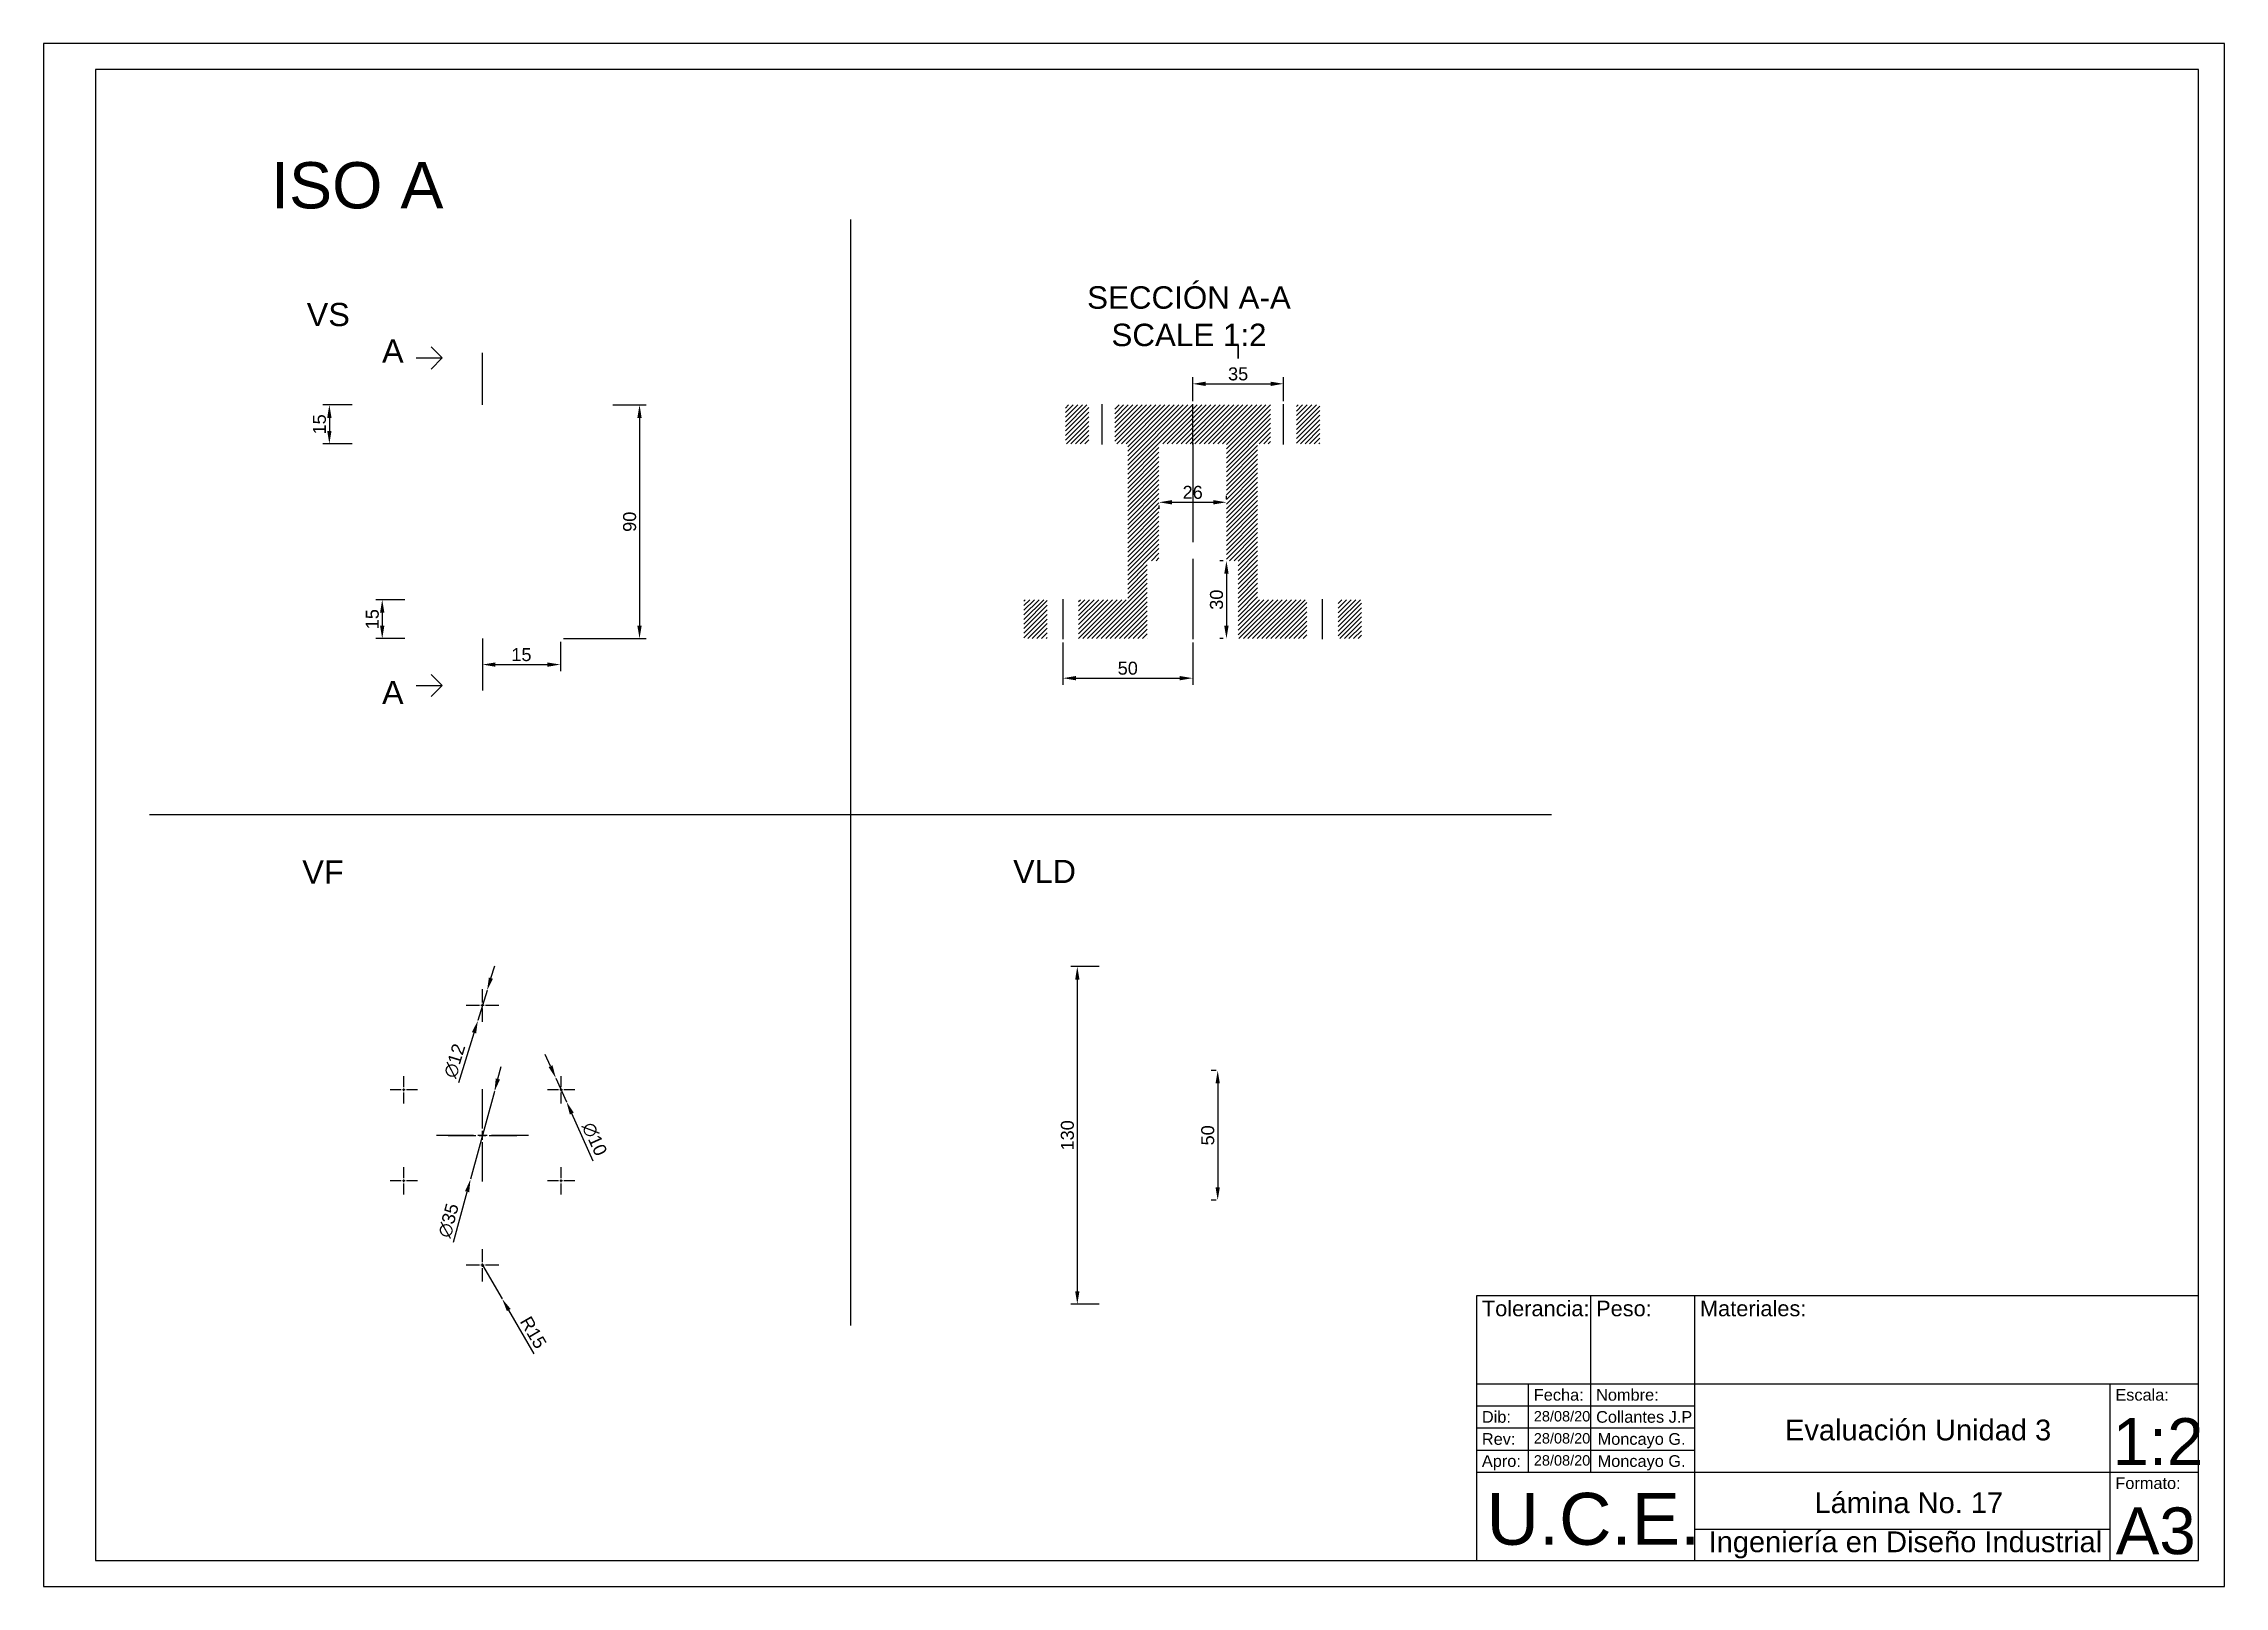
# Paper-space layout 'Presentación' of a CAD drawing. Header units: inches, sheet in millimetres. Extents: x 0 to 420, y 0 to 297.
import ezdxf

# ---------------------------------------------------------------- set-up
doc = ezdxf.new("R2010")
doc.units = ezdxf.units.IN
doc.header["$MEASUREMENT"] = 0
doc.linetypes.add('CENTER2', pattern=[28.575, 19.05, -3.175, 3.175, -3.175])
for name, color, linetype, lineweight in [('Cotas', 172, 'Continuous', 9), ('MD_Anotación', 7, 'Continuous', 25), ('MD_Sombreado', 7, 'Continuous', 25)]:
    doc.layers.add(name, color=color, linetype=linetype, lineweight=lineweight)
doc.styles.get("Standard").update_dxf_attribs({"font": 'arial.ttf'})
doc.dimstyles.new('ISO-25', dxfattribs={"dimtxt": 2.5, "dimasz": 2.5, "dimexe": 1.25, "dimexo": 0.625, "dimtad": 1, "dimdec": 3, "dimtxsty": 'Standard', "dimcen": 2.5, "dimadec": 0, "dimazin": 0, "dimtfac": 1, "dimtdec": 3, "dimtmove": 0, "dimatfit": 3, "dimfxl": 1, "dimarcsym": 0})

# ---------------------------------------------------------------- blocks, each defined once
blk = doc.blocks.new('*D11')
at = {"layer": 'Cotas', "color": 0, "lineweight": -2, "transparency": 16777216}
for p, q in [((109.65, 227.45), (116.02, 227.45)), ((114.77, 224.95), (114.77, 184.95)), ((100.15, 182.45), (116.02, 182.45))]:
    blk.add_line(p, q, dxfattribs=at)
at = {"layer": 'Cotas', "color": 0, "transparency": 16777216}
for points in [[(114.35, 224.95), (115.18, 224.95), (114.77, 227.45)], [(114.35, 184.95), (115.18, 184.95), (114.77, 182.45)]]:
    blk.add_solid(points, dxfattribs=at)
at = {"layer": 'Defpoints', "color": 0, "transparency": 16777216}
for p in [(109.02, 227.45), (99.52, 182.45), (114.77, 182.45)]:
    blk.add_point(p, dxfattribs=at)
at = {"layer": 'Cotas', "color": 0, "transparency": 16777216, "insert": (112.87, 204.95), "char_height": 2.5, "attachment_point": 5, "rotation": 90}
blk.add_mtext('90', dxfattribs=at)
blk = doc.blocks.new('*D12')
at = {"layer": 'Cotas', "color": 0, "lineweight": -2, "transparency": 16777216}
for p, q in [((59.4, 227.45), (53.78, 227.45)), ((55.03, 224.95), (55.03, 222.45)), ((59.4, 219.95), (53.78, 219.95))]:
    blk.add_line(p, q, dxfattribs=at)
at = {"layer": 'Cotas', "color": 0, "transparency": 16777216}
for points in [[(54.62, 224.95), (55.45, 224.95), (55.03, 227.45)], [(54.62, 222.45), (55.45, 222.45), (55.03, 219.95)]]:
    blk.add_solid(points, dxfattribs=at)
at = {"layer": 'Defpoints', "color": 0, "transparency": 16777216}
for p in [(60.02, 227.45), (55.03, 219.95), (60.02, 219.95)]:
    blk.add_point(p, dxfattribs=at)
at = {"layer": 'Cotas', "color": 0, "transparency": 16777216, "insert": (53.13, 223.7), "char_height": 2.5, "attachment_point": 5, "rotation": 90}
blk.add_mtext('15', dxfattribs=at)
blk = doc.blocks.new('*D13')
at = {"layer": 'Cotas', "color": 0, "lineweight": -2, "transparency": 16777216}
for p, q in [((69.59, 189.95), (63.96, 189.95)), ((65.21, 187.45), (65.21, 184.95)), ((69.59, 182.45), (63.96, 182.45))]:
    blk.add_line(p, q, dxfattribs=at)
at = {"layer": 'Cotas', "color": 0, "transparency": 16777216}
for points in [[(64.8, 187.45), (65.63, 187.45), (65.21, 189.95)], [(64.8, 184.95), (65.63, 184.95), (65.21, 182.45)]]:
    blk.add_solid(points, dxfattribs=at)
at = {"layer": 'Defpoints', "color": 0, "transparency": 16777216}
for p in [(70.21, 189.95), (65.21, 182.45), (70.21, 182.45)]:
    blk.add_point(p, dxfattribs=at)
at = {"layer": 'Cotas', "color": 0, "transparency": 16777216, "insert": (63.31, 186.2), "char_height": 2.5, "attachment_point": 5, "rotation": 90}
blk.add_mtext('15', dxfattribs=at)
blk = doc.blocks.new('*U14')
at = {"color": 0, "linetype": 'CENTER2', "transparency": 16777216}
for p, q in [((-3.12, 0), (-0.6, 0)), ((0, 0.6), (0, 3.12)), ((0.6, 0), (3.12, 0)), ((0, -3.12), (0, -0.6))]:
    blk.add_line(p, q, dxfattribs=at)
at = {"color": 0, "linetype": 'Continuous', "transparency": 16777216}
for p, q in [((-0.3, 0), (0.3, 0)), ((0, -0.3), (0, 0.3))]:
    blk.add_line(p, q, dxfattribs=at)
blk = doc.blocks.new('*U15')
at = {"color": 0, "linetype": 'CENTER2', "transparency": 16777216}
for p, q in [((0, 1.3), (0, 6.62)), ((-6.62, 0), (-1.3, 0)), ((1.3, 0), (6.62, 0)), ((0, -6.62), (0, -1.3))]:
    blk.add_line(p, q, dxfattribs=at)
at = {"color": 0, "linetype": 'Continuous', "transparency": 16777216}
for p, q in [((-0.65, 0), (0.65, 0)), ((0, -0.65), (0, 0.65))]:
    blk.add_line(p, q, dxfattribs=at)
blk = doc.blocks.new('*U16')
at = {"color": 0, "linetype": 'CENTER2', "transparency": 16777216}
for p, q in [((0, 1.75), (0, 8.87)), ((-8.87, 0), (-1.75, 0)), ((1.75, 0), (8.87, 0)), ((0, -8.87), (0, -1.75))]:
    blk.add_line(p, q, dxfattribs=at)
at = {"color": 0, "linetype": 'Continuous', "transparency": 16777216}
for p, q in [((-0.875, 0), (0.875, 0)), ((0, -0.875), (0, 0.875))]:
    blk.add_line(p, q, dxfattribs=at)
blk = doc.blocks.new('*U17')
at = {"color": 0, "linetype": 'CENTER2', "transparency": 16777216}
for p, q in [((-3.12, 0), (-0.6, 0)), ((0, 0.6), (0, 3.12)), ((0.6, 0), (3.12, 0)), ((0, -3.12), (0, -0.6))]:
    blk.add_line(p, q, dxfattribs=at)
at = {"color": 0, "linetype": 'Continuous', "transparency": 16777216}
for p, q in [((-0.3, 0), (0.3, 0)), ((0, -0.3), (0, 0.3))]:
    blk.add_line(p, q, dxfattribs=at)
blk = doc.blocks.new('*U18')
at = {"color": 0, "linetype": 'CENTER2', "transparency": 16777216}
for p, q in [((-2.62, 0), (-0.5, 0)), ((0, 0.5), (0, 2.62)), ((0.5, 0), (2.62, 0)), ((0, -2.62), (0, -0.5))]:
    blk.add_line(p, q, dxfattribs=at)
at = {"color": 0, "linetype": 'Continuous', "transparency": 16777216}
for p, q in [((-0.25, 0), (0.25, 0)), ((0, -0.25), (0, 0.25))]:
    blk.add_line(p, q, dxfattribs=at)
blk = doc.blocks.new('*U19')
at = {"color": 0, "linetype": 'CENTER2', "transparency": 16777216}
for p, q in [((-2.62, 0), (-0.5, 0)), ((0, 0.5), (0, 2.62)), ((0.5, 0), (2.62, 0)), ((0, -2.62), (0, -0.5))]:
    blk.add_line(p, q, dxfattribs=at)
at = {"color": 0, "linetype": 'Continuous', "transparency": 16777216}
for p, q in [((-0.25, 0), (0.25, 0)), ((0, -0.25), (0, 0.25))]:
    blk.add_line(p, q, dxfattribs=at)
blk = doc.blocks.new('*U20')
at = {"color": 0, "linetype": 'CENTER2', "transparency": 16777216}
for p, q in [((-2.62, 0), (-0.5, 0)), ((0, 0.5), (0, 2.62)), ((0.5, 0), (2.62, 0)), ((0, -2.62), (0, -0.5))]:
    blk.add_line(p, q, dxfattribs=at)
at = {"color": 0, "linetype": 'Continuous', "transparency": 16777216}
for p, q in [((-0.25, 0), (0.25, 0)), ((0, -0.25), (0, 0.25))]:
    blk.add_line(p, q, dxfattribs=at)
blk = doc.blocks.new('*U21')
at = {"color": 0, "linetype": 'CENTER2', "transparency": 16777216}
for p, q in [((-2.62, 0), (-0.5, 0)), ((0, 0.5), (0, 2.62)), ((0.5, 0), (2.62, 0)), ((0, -2.62), (0, -0.5))]:
    blk.add_line(p, q, dxfattribs=at)
at = {"color": 0, "linetype": 'Continuous', "transparency": 16777216}
for p, q in [((-0.25, 0), (0.25, 0)), ((0, -0.25), (0, 0.25))]:
    blk.add_line(p, q, dxfattribs=at)
blk = doc.blocks.new('*D22')
at = {"layer": 'Cotas', "color": 0, "lineweight": -2, "transparency": 16777216}
for p, q in [((97.63, 100.14), (96.61, 102.42)), ((98.65, 97.86), (100.7, 93.3)), ((105.83, 81.85), (101.72, 91.01))]:
    blk.add_line(p, q, dxfattribs=at)
at = {"layer": 'Cotas', "color": 0, "transparency": 16777216}
for points in [[(98.01, 100.31), (97.25, 99.97), (98.65, 97.86)], [(102.1, 91.19), (101.34, 90.84), (100.7, 93.3)]]:
    blk.add_solid(points, dxfattribs=at)
at = {"layer": 'Defpoints', "color": 0, "transparency": 16777216}
for p in [(98.65, 97.86), (100.7, 93.3)]:
    blk.add_point(p, dxfattribs=at)
at = {"layer": 'Cotas', "color": 0, "transparency": 16777216, "insert": (106.09, 86.1), "char_height": 2.5, "attachment_point": 5, "rotation": 294.1569}
blk.add_mtext('∅10', dxfattribs=at)
blk = doc.blocks.new('*D23')
at = {"layer": 'Cotas', "color": 0, "lineweight": -2, "transparency": 16777216}
for p, q in [((87.49, 97.68), (88.14, 100.09)), ((86.83, 95.27), (82.22, 78.39)), ((78.91, 66.26), (81.56, 75.97))]:
    blk.add_line(p, q, dxfattribs=at)
at = {"layer": 'Cotas', "color": 0, "transparency": 16777216}
for points in [[(87.08, 97.79), (87.89, 97.57), (86.83, 95.27)], [(81.16, 76.08), (81.96, 75.86), (82.22, 78.39)]]:
    blk.add_solid(points, dxfattribs=at)
at = {"layer": 'Defpoints', "color": 0, "transparency": 16777216}
for p in [(86.83, 95.27), (82.22, 78.39)]:
    blk.add_point(p, dxfattribs=at)
at = {"layer": 'Cotas', "color": 0, "transparency": 16777216, "insert": (78, 70.43), "char_height": 2.5, "attachment_point": 5, "rotation": 74.7288}
blk.add_mtext('∅35', dxfattribs=at)
blk = doc.blocks.new('*D24')
at = {"layer": 'Cotas', "color": 0, "lineweight": -2, "transparency": 16777216}
for p, q in [((86.15, 117.08), (86.88, 119.47)), ((85.41, 114.69), (83.64, 108.96)), ((79.94, 96.99), (82.9, 106.57))]:
    blk.add_line(p, q, dxfattribs=at)
at = {"layer": 'Cotas', "color": 0, "transparency": 16777216}
for points in [[(85.75, 117.2), (86.54, 116.96), (85.41, 114.69)], [(82.5, 106.69), (83.3, 106.45), (83.64, 108.96)]]:
    blk.add_solid(points, dxfattribs=at)
at = {"layer": 'Defpoints', "color": 0, "transparency": 16777216}
for p in [(85.41, 114.69), (83.64, 108.96)]:
    blk.add_point(p, dxfattribs=at)
at = {"layer": 'Cotas', "color": 0, "transparency": 16777216, "insert": (79.17, 101.17), "char_height": 2.5, "attachment_point": 5, "rotation": 72.8256}
blk.add_mtext('∅12', dxfattribs=at)
blk = doc.blocks.new('*D25')
at = {"layer": 'Cotas', "color": 0, "lineweight": -2, "transparency": 16777216}
for p, q in [((84.52, 61.83), (88.31, 55.35)), ((94.5, 44.79), (89.58, 53.2))]:
    blk.add_line(p, q, dxfattribs=at)
at = {"layer": 'Cotas', "color": 0, "transparency": 16777216}
blk.add_solid([(89.94, 53.41), (89.22, 52.99), (88.31, 55.35)], dxfattribs=at)
at = {"layer": 'Defpoints', "color": 0, "transparency": 16777216}
for p in [(84.52, 61.83), (88.31, 55.35)]:
    blk.add_point(p, dxfattribs=at)
at = {"layer": 'Cotas', "color": 0, "transparency": 16777216, "insert": (94.31, 48.88), "char_height": 2.5, "attachment_point": 5, "rotation": 300.3519}
blk.add_mtext('R15', dxfattribs=at)
blk = doc.blocks.new('*D28')
at = {"layer": 'Cotas', "color": 0, "lineweight": -2, "transparency": 16777216}
for p, q in [((214.8, 208.08), (214.8, 207.45)), ((217.3, 208.7), (225.3, 208.7)), ((227.8, 209.33), (227.8, 209.95))]:
    blk.add_line(p, q, dxfattribs=at)
at = {"layer": 'Cotas', "color": 0, "transparency": 16777216}
for points in [[(217.3, 209.12), (217.3, 208.29), (214.8, 208.7)], [(225.3, 209.12), (225.3, 208.29), (227.8, 208.7)]]:
    blk.add_solid(points, dxfattribs=at)
at = {"layer": 'Defpoints', "color": 0, "transparency": 16777216}
for p in [(214.8, 208.7), (227.8, 208.7), (227.8, 208.7)]:
    blk.add_point(p, dxfattribs=at)
at = {"layer": 'Cotas', "color": 0, "transparency": 16777216, "insert": (221.3, 210.6), "char_height": 2.5, "attachment_point": 5}
blk.add_mtext('26', dxfattribs=at)
blk = doc.blocks.new('*D29')
at = {"layer": 'Cotas', "color": 0, "lineweight": -2, "transparency": 16777216}
for p, q in [((227.18, 197.45), (226.55, 197.45)), ((227.8, 194.95), (227.8, 184.95)), ((227.18, 182.45), (226.55, 182.45))]:
    blk.add_line(p, q, dxfattribs=at)
at = {"layer": 'Cotas', "color": 0, "transparency": 16777216}
for points in [[(227.38, 194.95), (228.22, 194.95), (227.8, 197.45)], [(227.38, 184.95), (228.22, 184.95), (227.8, 182.45)]]:
    blk.add_solid(points, dxfattribs=at)
at = {"layer": 'Defpoints', "color": 0, "transparency": 16777216}
for p in [(227.8, 197.45), (227.8, 182.45), (227.8, 182.45)]:
    blk.add_point(p, dxfattribs=at)
at = {"layer": 'Cotas', "color": 0, "transparency": 16777216, "insert": (225.9, 189.95), "char_height": 2.5, "attachment_point": 5, "rotation": 90}
blk.add_mtext('30', dxfattribs=at)
blk = doc.blocks.new('*U30')
at = {"color": 0, "linetype": 'CENTER2', "transparency": 16777216}
blk.add_line((0, 3.87), (0, -3.87), dxfattribs=at)
blk = doc.blocks.new('*U31')
at = {"color": 0, "linetype": 'CENTER2', "transparency": 16777216}
blk.add_line((0, -3.87), (0, 3.87), dxfattribs=at)
blk = doc.blocks.new('*U32')
at = {"color": 0, "linetype": 'CENTER2', "transparency": 16777216}
blk.add_line((0, 11.37), (0, -11.37), dxfattribs=at)
blk = doc.blocks.new('*U33')
at = {"color": 0, "linetype": 'CENTER2', "transparency": 16777216}
blk.add_line((0, 7.62), (0, -7.62), dxfattribs=at)
blk = doc.blocks.new('*D34')
at = {"layer": 'Cotas', "color": 0, "lineweight": -2, "transparency": 16777216}
for p, q in [((196.3, 181.71), (196.3, 173.59)), ((221.3, 181.71), (221.3, 173.59)), ((198.8, 174.84), (218.8, 174.84))]:
    blk.add_line(p, q, dxfattribs=at)
at = {"layer": 'Cotas', "color": 0, "transparency": 16777216}
for points in [[(198.8, 175.26), (198.8, 174.43), (196.3, 174.84)], [(218.8, 175.26), (218.8, 174.43), (221.3, 174.84)]]:
    blk.add_solid(points, dxfattribs=at)
at = {"layer": 'Defpoints', "color": 0, "transparency": 16777216}
for p in [(196.3, 182.33), (221.3, 182.33), (221.3, 174.84)]:
    blk.add_point(p, dxfattribs=at)
at = {"layer": 'Cotas', "color": 0, "transparency": 16777216, "insert": (208.8, 176.75), "char_height": 2.5, "attachment_point": 5}
blk.add_mtext('50', dxfattribs=at)
blk = doc.blocks.new('*D35')
at = {"layer": 'Cotas', "color": 0, "lineweight": -2, "transparency": 16777216}
for p, q in [((203.3, 119.33), (197.83, 119.33)), ((199.08, 116.83), (199.08, 56.83)), ((203.3, 54.33), (197.83, 54.33))]:
    blk.add_line(p, q, dxfattribs=at)
at = {"layer": 'Cotas', "color": 0, "transparency": 16777216}
for points in [[(198.67, 116.83), (199.5, 116.83), (199.08, 119.33)], [(198.67, 56.83), (199.5, 56.83), (199.08, 54.33)]]:
    blk.add_solid(points, dxfattribs=at)
at = {"layer": 'Defpoints', "color": 0, "transparency": 16777216}
for p in [(203.93, 119.33), (199.08, 54.33), (203.93, 54.33)]:
    blk.add_point(p, dxfattribs=at)
at = {"layer": 'Cotas', "color": 0, "transparency": 16777216, "insert": (197.18, 86.83), "char_height": 2.5, "attachment_point": 5, "rotation": 90}
blk.add_mtext('130', dxfattribs=at)
blk = doc.blocks.new('*D36')
at = {"layer": 'Cotas', "color": 0, "lineweight": -2, "transparency": 16777216}
for p, q in [((225.8, 99.33), (224.87, 99.33)), ((226.12, 96.83), (226.12, 76.83)), ((225.8, 74.33), (224.87, 74.33))]:
    blk.add_line(p, q, dxfattribs=at)
at = {"layer": 'Cotas', "color": 0, "transparency": 16777216}
for points in [[(225.7, 96.83), (226.53, 96.83), (226.12, 99.33)], [(225.7, 76.83), (226.53, 76.83), (226.12, 74.33)]]:
    blk.add_solid(points, dxfattribs=at)
at = {"layer": 'Defpoints', "color": 0, "transparency": 16777216}
for p in [(226.43, 99.33), (226.12, 74.33), (226.43, 74.33)]:
    blk.add_point(p, dxfattribs=at)
at = {"layer": 'Cotas', "color": 0, "transparency": 16777216, "insert": (224.21, 86.83), "char_height": 2.5, "attachment_point": 5, "rotation": 90}
blk.add_mtext('50', dxfattribs=at)
blk = doc.blocks.new('*U37')
at = {"color": 0, "linetype": 'CENTER2', "transparency": 16777216}
blk.add_line((0, 3.87), (0, -3.87), dxfattribs=at)
blk = doc.blocks.new('*U38')
at = {"color": 0, "linetype": 'CENTER2', "transparency": 16777216}
blk.add_line((0, -3.87), (0, 3.87), dxfattribs=at)
blk = doc.blocks.new('*U39')
at = {"color": 0, "linetype": 'CENTER2', "transparency": 16777216}
blk.add_line((0, -3.87), (0, 3.87), dxfattribs=at)
blk = doc.blocks.new('*D40')
at = {"layer": 'Cotas', "color": 0, "lineweight": -2, "transparency": 16777216}
for p, q in [((221.3, 228.2), (221.3, 232.76)), ((223.8, 231.51), (236.3, 231.51)), ((238.8, 228.2), (238.8, 232.76))]:
    blk.add_line(p, q, dxfattribs=at)
at = {"layer": 'Cotas', "color": 0, "transparency": 16777216}
for points in [[(223.8, 231.92), (223.8, 231.09), (221.3, 231.51)], [(236.3, 231.92), (236.3, 231.09), (238.8, 231.51)]]:
    blk.add_solid(points, dxfattribs=at)
at = {"layer": 'Defpoints', "color": 0, "transparency": 16777216}
for p in [(238.8, 231.51), (221.3, 227.57), (238.8, 227.57)]:
    blk.add_point(p, dxfattribs=at)
at = {"layer": 'Cotas', "color": 0, "transparency": 16777216, "insert": (230.05, 235.49), "char_height": 2.5, "attachment_point": 5}
blk.add_mtext('l\\P35', dxfattribs=at)
blk = doc.blocks.new('*D41')
at = {"layer": 'Cotas', "color": 0, "lineweight": -2, "transparency": 16777216}
for p, q in [((84.52, 181.83), (84.52, 176.21)), ((99.52, 181.83), (99.52, 176.21)), ((87.02, 177.46), (97.02, 177.46))]:
    blk.add_line(p, q, dxfattribs=at)
at = {"layer": 'Cotas', "color": 0, "transparency": 16777216}
for points in [[(87.02, 177.87), (87.02, 177.04), (84.52, 177.46)], [(97.02, 177.87), (97.02, 177.04), (99.52, 177.46)]]:
    blk.add_solid(points, dxfattribs=at)
at = {"layer": 'Defpoints', "color": 0, "transparency": 16777216}
for p in [(84.52, 182.45), (99.52, 182.45), (99.52, 177.46)]:
    blk.add_point(p, dxfattribs=at)
at = {"layer": 'Cotas', "color": 0, "transparency": 16777216, "insert": (92.02, 179.36), "char_height": 2.5, "attachment_point": 5}
blk.add_mtext('15', dxfattribs=at)

psp = doc.layouts.new('Presentación')

# ---------------------------------------------------------------- hatches: boundary and pattern name
at = {"layer": 'MD_Sombreado'}
h = psp.add_hatch(dxfattribs=at)
h.set_pattern_fill('ANSI31', color=256, scale=5, style=0)
h.paths.add_polyline_path([(245.80013, 219.95295), (245.80013, 227.45295), (241.30013, 227.45295), (241.30013, 219.95295)], flags=0)
h.paths.add_polyline_path([(196.80013, 227.45295), (196.80013, 219.95295), (201.30013, 219.95295), (201.30013, 227.45295)], flags=0)
h.paths.add_polyline_path([(188.80013, 189.95295), (188.80013, 182.45295), (193.30013, 182.45295), (193.30013, 189.95295)], flags=0)
h.paths.add_polyline_path([(236.30013, 219.95295), (236.30013, 227.45295), (206.30013, 227.45295), (206.30013, 219.95295), (208.80013, 219.95295), (208.80013, 189.95295), (199.30013, 189.95295), (199.30013, 182.45295), (212.55013, 182.45295), (212.55013, 197.45295), (214.80013, 197.45295), (214.80013, 219.95295), (227.80013, 219.95295), (227.80013, 197.45295), (230.05013, 197.45295), (230.05013, 182.45295), (243.30013, 182.45295), (243.30013, 189.95295), (233.80013, 189.95295), (233.80013, 219.95295)], flags=0)
h.paths.add_polyline_path([(253.80013, 182.45295), (253.80013, 189.95295), (249.30013, 189.95295), (249.30013, 182.45295)], flags=0)

# ---------------------------------------------------------------- linework, layer by layer
for p, q in [((420, 297), (0, 297)), ((0, 297), (0, 0)), ((420, 297), (0, 297)), ((0, 297), (0, 0)), ((420, 0), (420, 297)), ((420, 0), (420, 297)), ((415, 292), (10, 292)), ((10, 292), (10, 5)), ((415, 292), (10, 292)), ((10, 292), (10, 5)), ((415, 5), (415, 292)), ((415, 5), (415, 292)), ((155.40615, 263.14074), (155.40615, 50.23952)), ((155.40615, 263.14074), (155.40615, 50.23952)), ((71.75917, 236.48049), (76.75917, 236.48049)), ((76.75917, 236.48049), (74.63785, 238.60181)), ((76.75917, 236.48049), (74.63785, 234.35917)), ((84.52252, 227.45295), (84.52252, 237.45295)), ((84.52252, 182.45295), (84.52252, 172.45295)), ((71.75917, 173.42541), (76.75917, 173.42541)), ((76.75917, 173.42541), (74.63785, 175.54673)), ((76.75917, 173.42541), (74.63785, 171.30409)), ((155.40615, 148.5), (20.40615, 148.5)), ((155.40615, 148.5), (20.40615, 148.5)), ((290.40615, 148.5), (155.40615, 148.5)), ((290.40615, 148.5), (155.40615, 148.5)), ((276, 56), (415, 56)), ((276, 5), (276, 56)), ((276, 56), (415, 56)), ((276, 5), (276, 56)), ((298, 22), (298, 56)), ((298, 22), (298, 56)), ((318, 5), (318, 56)), ((318, 5), (318, 56)), ((276, 39), (415, 39)), ((276, 39), (415, 39)), ((286, 22), (286, 39)), ((286, 22), (286, 39)), ((398, 5), (398, 39)), ((398, 5), (398, 39)), ((276, 34.75), (318, 34.75)), ((276, 34.75), (318, 34.75)), ((276, 30.5), (318, 30.5)), ((276, 30.5), (318, 30.5)), ((276, 26.25), (318, 26.25)), ((276, 26.25), (318, 26.25)), ((276, 22), (415, 22)), ((276, 22), (415, 22)), ((318, 11), (398, 11)), ((318, 11), (398, 11)), ((10, 5), (415, 5)), ((10, 5), (415, 5)), ((276, 8), (276, 8)), ((276, 8), (276, 8)), ((0, 0), (420, 0)), ((0, 0), (420, 0))]:
    psp.add_line(p, q)

# ---------------------------------------------------------------- block references
at = {"linetype": 'CENTER2'}
for name, p in [('*U37', (203.80013, 223.70295)), ('*U38', (221.30013, 223.70295)), ('*U39', (238.80013, 223.70295)), ('*U32', (221.30013, 208.70295)), ('*U33', (221.30013, 189.95295)), ('*U30', (196.30013, 186.20295)), ('*U31', (246.30013, 186.20295)), ('*U15', (84.52252, 86.82664))]:
    psp.add_blockref(name, p, dxfattribs=at)
at = {"linetype": 'CENTER2', "extrusion": (0, 0, -1)}
for name, p in [('*U14', (-84.52252, 111.82664)), ('*U18', (-69.36708, 95.57664)), ('*U21', (-99.67797, 95.57664)), ('*U16', (-84.52252, 86.82664)), ('*U19', (-69.36708, 78.07664)), ('*U20', (-99.67797, 78.07664)), ('*U17', (-84.52252, 61.82664))]:
    psp.add_blockref(name, p, dxfattribs=at)

# ---------------------------------------------------------------- texts
for s, height, p in [('ISO A', 8.912218, (43.80476, 265.27626, 4786.9812)), ('ISO A', 8.912218, (43.80476, 265.27626, 4786.9812)), ('VS', 4.456109, (50.67201, 242.62689, 2393.4906)), ('A', 4.45611, (65.1817, 235.59046, 2393.4906)), ('A', 4.45611, (65.1817, 169.85933, 2393.4906)), ('VF', 4.456109, (49.82416, 135.28838, 2393.4906)), ('VF', 4.456109, (49.82416, 135.28838, 2393.4906)), ('VLD', 4.456109, (186.71748, 135.40933, 2393.4906)), ('VLD', 4.456109, (186.71748, 135.40933, 2393.4906))]:
    psp.add_text(s, height=height).set_placement(p)
at = {"attachment_point": 1}
for s, width, insert, char_height in [('Tolerancia:', 22, (277, 55), 3), ('Tolerancia:', 22, (277, 55), 3), ('Peso:', 22, (299, 55), 3), ('Peso:', 22, (299, 55), 3), ('Materiales:', 22, (319, 55), 3), ('Materiales:', 22, (319, 55), 3), ('Fecha:', 22, (287, 38), 2.25), ('Fecha:', 22, (287, 38), 2.25), ('Nombre:', 22, (299, 38), 2.25), ('Nombre:', 22, (299, 38), 2.25), ('Escala:', 22, (399, 38), 2.25), ('Escala:', 22, (399, 38), 2.25), ('Dib:', 22, (277, 33.75), 2.25), ('Dib:', 22, (277, 33.75), 2.25), ('Collantes J.P', 22, (299, 33.75), 2.25), ('Collantes J.P', 22, (299, 33.75), 2.25), ('Rev:', 22, (277, 29.5), 2.25), ('Rev:', 22, (277, 29.5), 2.25), ('Evaluación Unidad 3', 78.0952342, (335.38712, 32.10465), 4), ('1:2', 38.1239892, (398.47844, 32.38193), 9), ('Apro:', 22, (277, 25.25), 2.25), ('Apro:', 22, (277, 25.25), 2.25), ('U.C.E.', 38.1239892, (277.9, 18), 10), ('U.C.E.', 38.1239892, (277.9, 18), 10), ('Lámina No. 17', 37.7452334, (341.0516, 18.10795), 4), ('Formato:', 22, (399, 21), 2.25), ('Formato:', 22, (399, 21), 2.25), ('A3', 38.1239892, (399.09064, 15.19702), 9), ('A3', 38.1239892, (399.09064, 15.19702), 9), ('Ingeniería en Diseño Industrial', 78.0952342, (320.67147, 10.57896), 4), ('Ingeniería en Diseño Industrial', 78.0952342, (320.67147, 10.57896), 4)]:
    psp.add_mtext_dynamic_manual_height_columns(s, width=width, gutter_width=12.5, heights=[0], dxfattribs=dict(at, insert=insert, char_height=char_height))
at = {"ltscale": 0.01, "attachment_point": 1}
for s, insert, char_height in [('28/08/20', (287, 33.75), 2), ('28/08/20', (287, 33.75), 2), ('28/08/20', (287, 29.5), 2), ('28/08/20', (287, 29.5), 2), ('Moncayo G.', (299.28751, 29.5), 2.25), ('Moncayo G.', (299.28752, 29.5), 2.25), ('28/08/20', (287, 25.25), 2), ('28/08/20', (287, 25.25), 2), ('Moncayo G.', (299.28751, 25.25), 2.25), ('Moncayo G.', (299.28752, 25.25), 2.25)]:
    psp.add_mtext_dynamic_manual_height_columns(s, width=22, gutter_width=12.5, heights=[0], dxfattribs=dict(at, insert=insert, char_height=char_height))
at = {"layer": 'MD_Anotación', "insert": (220.58498, 250.28753), "char_height": 4.32, "width": 41.140191, "attachment_point": 2}
psp.add_mtext('SECCIÓN A-A\\PSCALE 1:2', dxfattribs=at)

# ---------------------------------------------------------------- dimensions: what is measured, and where the dimension line sits
at = {"layer": 'Cotas'}
dim = psp.add_linear_dim(base=(238.80013, 231.50742), p1=(221.30013, 227.57295), p2=(238.80013, 227.57295), text='l\\P<>', dimstyle='ISO-25', override={"dimlfac": -2}, dxfattribs=at)
dim.commit()
dim.dimension.update_dxf_attribs({"geometry": '*D40', "text_midpoint": (230.05013, 235.49304)})
for base, p1, p2, picture, middle in [((55.03448, 219.95295), (60.02252, 227.45295), (60.02252, 219.95295), '*D12', (53.13305, 223.70295)), ((114.76828, 182.45295), (109.02252, 227.45295), (99.52252, 182.45295), '*D11', (112.86684, 204.95295)), ((227.80013, 182.45295), (227.80013, 197.45295), (227.80013, 182.45295), '*D29', (225.89785, 189.95295)), ((65.21343, 182.45295), (70.21343, 189.95295), (70.21343, 182.45295), '*D13', (63.312, 186.20295)), ((199.08171, 54.32664), (203.92632, 119.32664), (203.92632, 54.32664), '*D35', (197.17943, 86.82664)), ((226.11616, 74.32664), (226.42632, 99.32664), (226.42632, 74.32664), '*D36', (224.21472, 86.82664))]:
    dim = psp.add_linear_dim(base=base, p1=p1, p2=p2, angle=90, dimstyle='ISO-25', override={"dimlfac": -2}, dxfattribs=at)
    dim.commit()
    dim.dimension.update_dxf_attribs({"geometry": picture, "text_midpoint": middle})
for base, p1, p2, picture, middle in [((227.80013, 208.70295), (214.80013, 208.70295), (227.80013, 208.70295), '*D28', (221.30013, 210.60438)), ((221.30013, 174.84462), (196.30013, 182.33295), (221.30013, 182.33295), '*D34', (208.80013, 176.74605))]:
    dim = psp.add_linear_dim(base=base, p1=p1, p2=p2, dimstyle='ISO-25', override={"dimlfac": -2}, dxfattribs=at)
    dim.commit()
    dim.dimension.update_dxf_attribs({"geometry": picture, "text_midpoint": middle})
dim = psp.add_linear_dim(base=(99.52252, 177.45822), p1=(84.52252, 182.45295), p2=(99.52252, 182.45295), dimstyle='ISO-25', dxfattribs=at)
dim.commit()
dim.dimension.update_dxf_attribs({"geometry": '*D41', "text_midpoint": (92.02252, 179.35965)})
dim = psp.add_diameter_dim_2p(p1=(85.40836, 114.69287), p2=(83.63668, 108.9604), dimstyle='ISO-25', override={"dimlfac": -2}, dxfattribs=at)
dim.commit()
dim.dimension.update_dxf_attribs({"geometry": '*D24', "text_midpoint": (81.0492, 100.58834), "dimtype": 163})
for p1, p2, picture, middle in [((98.65487, 97.85771), (100.70106, 93.29557), '*D22', (104.29061, 85.29237)), ((86.82716, 95.26767), (82.21788, 78.3856), '*D23', (79.90403, 69.91084))]:
    dim = psp.add_diameter_dim_2p(p1=p1, p2=p2, dimstyle='ISO-25', override={"dimlfac": -2}, dxfattribs=at)
    dim.commit()
    dim.dimension.update_dxf_attribs({"geometry": picture, "text_midpoint": middle})
dim = psp.add_radius_dim(center=(84.52252, 61.82664), mpoint=(88.31235, 55.3546), dimstyle='ISO-25', override={"dimlfac": -2}, dxfattribs=at)
dim.commit()
dim.dimension.update_dxf_attribs({"geometry": '*D25', "text_midpoint": (92.66875, 47.915)})

doc.saveas('drawing.dxf')
